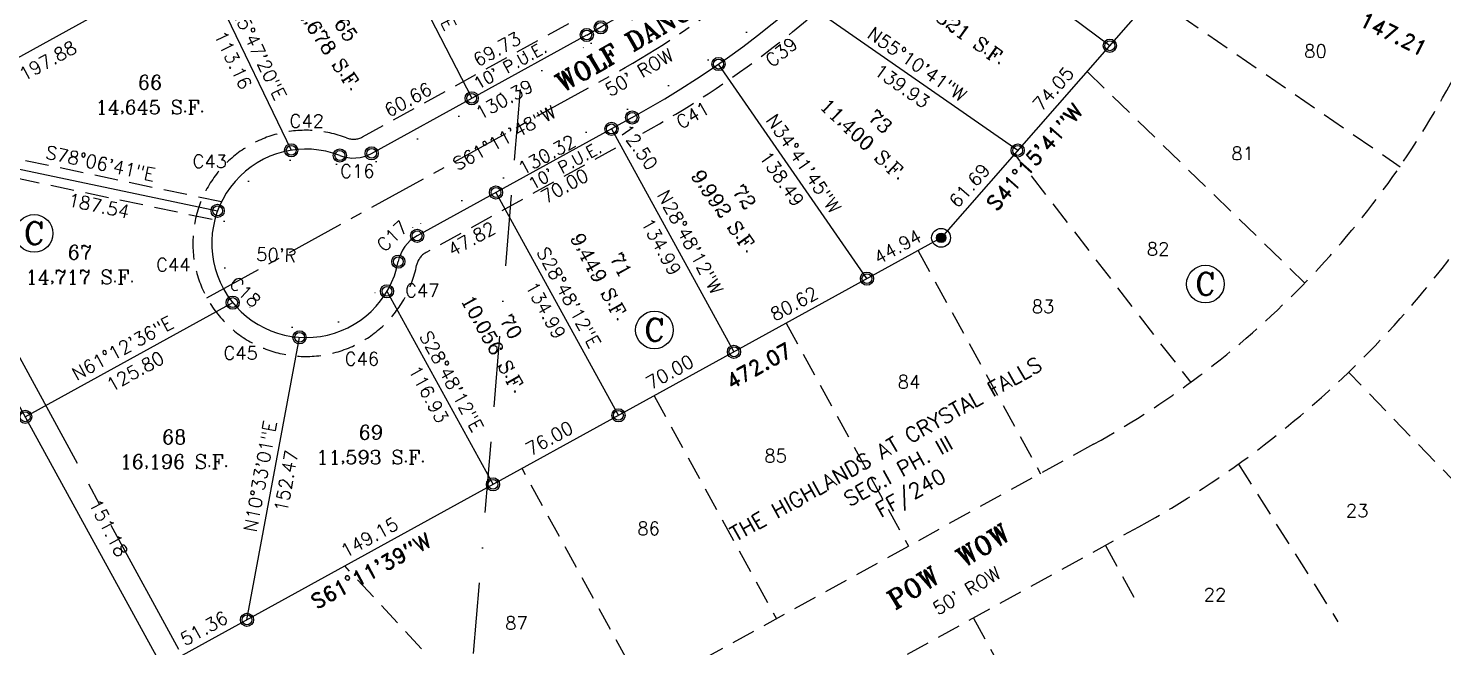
# Model space of a CAD drawing. Extents: x 3071371 to 3075496, y 10166393 to 10168831.
# Drawn here: x 3071980 to 3072731, y 10167309 to 10167637 of the extents above; entities that cross this region are included whole.
import ezdxf
from ezdxf.enums import TextEntityAlignment as Align

# ---------------------------------------------------------------- set-up
doc = ezdxf.new("R2010")
doc.units = 0
doc.header["$LTSCALE"] = 100
doc.header["$MEASUREMENT"] = 0
for name, pattern in [('BORDER', [1.75, 0.5, -0.25, 0.5, -0.25, 0, -0.25]), ('CENTER', [2, 1.25, -0.25, 0.25, -0.25]), ('CENTER2', [1.125, 0.75, -0.125, 0.125, -0.125]), ('DOT', [0.25, 0, -0.25]), ('EASE', [0.1875, 0.125, -0.0625])]:
    doc.linetypes.add(name, pattern=pattern)
doc.layers.get('0').update_dxf_attribs({"linetype": 'CONTINUOUS'})
doc.layers.get('DEFPOINTS').update_dxf_attribs({"linetype": 'CONTINUOUS'})
for name, color, linetype in [('ADJOINER', 3, 'EASE'), ('BANDD', 3, 'CONTINUOUS'), ('COUNTYLINE', 10, 'BORDER'), ('EASE', 3, 'EASE'), ('H-1-2-Blk-no', 72, 'CONTINUOUS'), ('H-1-2-Prop-CL', 32, 'CENTER'), ('LBLS', 3, 'CONTINUOUS'), ('LN', 5, 'CONTINUOUS'), ('LOTLBLS', 3, 'CONTINUOUS'), ('LOTLINES', 6, 'CONTINUOUS'), ('PARCELLBLS', 3, 'CONTINUOUS'), ('PINS', 3, 'CONTINUOUS'), ('SIDEWALK', 3, 'DOT'), ('STREET', 1, 'CONTINUOUS'), ('STREETNAME', 3, 'CONTINUOUS')]:
    doc.layers.add(name, color=color, linetype=linetype)
doc.layers.get('0').freeze()
doc.styles.add('L80', font='simplex.shx', dxfattribs={"height": 7})
doc.styles.add('ROMANC', font='ROMANC.SHX', dxfattribs={"height": 7.5})
doc.styles.add('ROMAND', font='ROMAND.SHX', dxfattribs={"height": 8})
doc.styles.add('ROMANT', font='ROMANT.shx', dxfattribs={"oblique": 25, "height": 15})
doc.dimstyles.get("Standard").update_dxf_attribs({"dimtxt": 0.18, "dimasz": 0.18, "dimexe": 0.18, "dimexo": 0.0625, "dimgap": 0.09, "dimtad": 0, "dimtih": 1, "dimtoh": 1, "dimdec": 4, "dimzin": 0, "dimdsep": 46, "dimtxsty": 'Standard', "dimcen": 0.09, "dimadec": 0, "dimazin": 0, "dimtfac": 1, "dimtdec": 4, "dimtofl": 0, "dimtmove": 0, "dimatfit": 3, "dimfxl": 0, "dimtolj": 1, "dimtzin": 0, "dimarcsym": 0})

# ---------------------------------------------------------------- blocks, each defined once
blk = doc.blocks.new('IP')
for radius in [0.05, 0.0375]:
    blk.add_circle((0, 0), radius)
blk = doc.blocks.new('*D11')
at = {"color": 0, "linetype": 'ByBlock'}
for p, q in [((3071979.97, 10167574.92), (3071981.62, 10167582.75)), ((3071951.15, 10167572.82), (3071978.5, 10167567.06)), ((3071949.09, 10167563.03), (3071976.44, 10167557.27)), ((3071978.33, 10167567.09), (3071976.27, 10167557.31)), ((3071974.62, 10167549.48), (3071972.97, 10167541.65)), ((3071972.97, 10167541.65), (3071964.97, 10167541.65))]:
    blk.add_line(p, q, dxfattribs=at)
for points in [[(3071978.67, 10167575.2), (3071981.28, 10167574.65), (3071978.33, 10167567.09)], [(3071973.31, 10167549.76), (3071975.92, 10167549.21), (3071976.27, 10167557.31)]]:
    blk.add_solid(points, dxfattribs=at)
at = {"layer": 'DEFPOINTS', "color": 0, "linetype": 'ByBlock'}
for p in [(3071951.09, 10167572.83), (3071949.03, 10167563.04), (3071976.27, 10167557.31)]:
    blk.add_point(p, dxfattribs=at)
at = {"color": 0, "linetype": 'ByBlock', "insert": (3071945.55, 10167541.65), "char_height": 7, "attachment_point": 5, "style": 'L80'}
blk.add_mtext("\\A1;10' D.E.", dxfattribs=at)
blk = doc.blocks.new('LOTA')
blk.add_attdef('LOTDES', text='', height=0.0833).set_placement((0, 0), align=Align.CENTER)
at = {"flags": 1}
for tag in ['LOTAINF', 'LOTAAC', 'LOTASF']:
    blk.add_attdef(tag, text='', height=0.000000105, dxfattribs=at).set_placement((-0.0377, 0), align=Align.CENTER)
blk = doc.blocks.new('*X4')
for p, q in [((69.5, 22.75), (70, 22.75)), ((69.502, 22.781), (69.998, 22.781)), ((69.502, 22.719), (69.998, 22.719)), ((69.508, 22.812), (69.992, 22.812)), ((69.508, 22.688), (69.992, 22.688)), ((69.518, 22.844), (69.982, 22.844)), ((69.518, 22.656), (69.982, 22.656)), ((69.533, 22.875), (69.967, 22.875)), ((69.533, 22.625), (69.967, 22.625)), ((69.555, 22.906), (69.945, 22.906)), ((69.555, 22.594), (69.945, 22.594)), ((69.585, 22.938), (69.915, 22.938)), ((69.585, 22.562), (69.915, 22.562)), ((69.629, 22.969), (69.871, 22.969)), ((69.629, 22.531), (69.871, 22.531))]:
    blk.add_line(p, q)
blk = doc.blocks.new('DH')
for radius in [0.05, 0.025]:
    blk.add_circle((0, 0), radius)
at = {"xscale": 0.1, "yscale": 0.1, "zscale": 0.1}
blk.add_blockref('*X4', (-6.975, -2.275), dxfattribs=at)

msp = doc.modelspace()

# ---------------------------------------------------------------- linework, layer by layer
at = {"layer": 'ADJOINER', "linetype": 'CENTER2'}
msp.add_line((3071754.74, 10167867.64), (3072235.98, 10166984.07), dxfattribs=at)
at = {"layer": 'ADJOINER'}
for p, q in [((3072590.92, 10167644.72), (3072708.61, 10167563.88)), ((3072542.28, 10167614.32), (3072657.99, 10167502.05)), ((3072503.78, 10167570.49), (3072506.61, 10167566.81)), ((3072512.62, 10167559.03), (3072597.29, 10167449.27)), ((3072452.51, 10167519.28), (3072517.53, 10167400.97)), ((3072382.4, 10167480.76), (3072447.42, 10167362.44)), ((3072779.11, 10167353.54), (3072681.28, 10167454.68)), ((3072312.29, 10167442.23), (3072377.3, 10167323.91)), ((3072545.73, 10167416.62), (3072300.9, 10167281.93)), ((3072622.74, 10167405.97), (3072675.5, 10167322.41)), ((3072307.19, 10167285.39), (3072242.18, 10167403.7)), ((3072315.43, 10167232.86), (3072569.82, 10167372.81)), ((3072552.05, 10167362.89), (3072569.93, 10167330.37)), ((3072226.9, 10167266.67), (3072148.08, 10167351.99)), ((3072481.94, 10167324.36), (3072544.58, 10167210.37))]:
    msp.add_line(p, q, dxfattribs=at)
at = {"layer": 'ADJOINER', "linetype": 'Continuous'}
msp.add_lwpolyline([(3072043.48, 10167337.51, 0, 4.17, 0), (3072031, 10167336.77, 0, 0, 0), (3071971.37, 10167333.21, 0, 0, -0.192949), (3071878.47, 10167364.16, 0, 0, -2.727546)], format="xyseb", dxfattribs=at)
at = {"layer": 'ADJOINER'}
for radius in [475, 525]:
    msp.add_arc((3072316.86, 10167832.85), radius, 298.80573, 333.41162, dxfattribs=at)
at = {"layer": 'COUNTYLINE', "ltscale": 0.75}
msp.add_line((3072179.2, 10166856.84), (3072332.8, 10168707.8), dxfattribs=at)
at = {"layer": 'EASE'}
for p, q in [((3072157.44, 10167579.7), (3072271.7, 10167642.52)), ((3072082.46, 10167545.17), (3071906.67, 10167582.18)), ((3071900.12, 10167573.34), (3072078.96, 10167535.69)), ((3072291.73, 10167573.65), (3072191.16, 10167518.36))]:
    msp.add_line(p, q, dxfattribs=at)
for centre, radius, start, end in [((3072047.66, 10168049.99), 535, 298.80336, 298.80336), ((3072047.66, 10168049.99), 535, 298.9042, 333.4957), ((3072127.31, 10167523.19), 60, 68.80853, 348.79819), ((3072152.62, 10167588.46), 10, 248.80853, 298.80336), ((3072195.98, 10167509.59), 10, 118.80336, 168.79819)]:
    msp.add_arc(centre, radius, start, end, dxfattribs=at)
at = {"layer": 'H-1-2-Blk-no', "color": 1}
for centre in [(3071983.01, 10167528.45), (3072312.46, 10167477.21)]:
    msp.add_circle(centre, 10, dxfattribs=at)
at = {"layer": 'H-1-2-Blk-no', "color": 3}
msp.add_circle((3072605.07, 10167501.58), 10, dxfattribs=at)
at = {"layer": 'H-1-2-Prop-CL', "ltscale": 0.25, "flags": 128}
msp.add_lwpolyline([(3072074.78, 10167494.28), (3072288.63, 10167611.8, 0.152541), (3072495.23, 10167826.75), (3072537.75, 10167911.95)], format="xyb", dxfattribs=at)
at = {"layer": 'LN'}
for p, q in [((3072051.05, 10167298.67), (3071732.37, 10167878.59)), ((3072616.48, 10167699.13), (3072464.71, 10167526.13)), ((3072464.71, 10167526.13), (3072051.05, 10167298.67))]:
    msp.add_line(p, q, dxfattribs=at)
at = {"layer": 'LOTLBLS'}
msp.add_lwpolyline([(3072077.45, 10167526, 0, 4.17, 0), (3072089.93, 10167525.3, 0, 0, 0), (3072127.37, 10167523.18, 0, 0, -0.326983), (3072127.37, 10167523.18, 0, 0, 0.915424)], format="xyseb", dxfattribs=at)
at = {"layer": 'LOTLINES'}
for p, q in [((3072223.43, 10167758.63), (3071896.94, 10167579.12)), ((3072153.68, 10167720.28), (3072215.41, 10167600.16)), ((3072554.35, 10167628.06), (3072446.38, 10167708.25)), ((3072070.34, 10167674.46), (3072119.57, 10167572.56)), ((3072505.39, 10167572.51), (3072390.52, 10167652.41)), ((3072425.33, 10167504.48), (3072346.5, 10167618.34)), ((3071896.94, 10167579.12), (3072080.46, 10167540.48)), ((3072289.65, 10167583.92), (3072354.69, 10167465.64)), ((3072228.31, 10167550.2), (3072293.35, 10167431.91)), ((3072170.42, 10167497.75), (3072226.75, 10167395.29)), ((3071978.24, 10167431.17), (3072088.49, 10167491.75)), ((3072096.07, 10167323.41), (3072123.99, 10167473.3))]:
    msp.add_line(p, q, dxfattribs=at)
at = {"layer": 'SIDEWALK', "color": 1}
for p, q in [((3072164.67, 10167566.55), (3072278.92, 10167629.38)), ((3072298.2, 10167594.33), (3072184, 10167531.54))]:
    msp.add_line(p, q, dxfattribs=at)
for centre, radius, start, end in [((3072047.66, 10168049.99), 480, 298.80336, 333.4957), ((3072047.66, 10168049.99), 520, 298.80336, 333.4957), ((3072127.37, 10167523.18), 45, 68.85258, 348.84218), ((3072152.62, 10167588.46), 25, 248.85258, 298.80336), ((3072196.04, 10167509.63), 25, 118.80336, 168.84218)]:
    msp.add_arc(centre, radius, start, end, dxfattribs=at)
at = {"layer": 'STREET'}
for p, q in [((3072162.26, 10167570.94), (3072276.52, 10167633.76)), ((3072300.61, 10167589.95), (3072186.41, 10167527.16))]:
    msp.add_line(p, q, dxfattribs=at)
for centre, radius, start, end in [((3072047.66, 10168049.99), 475, 298.80336, 333.4957), ((3072047.66, 10168049.99), 525, 298.80336, 333.4957), ((3072127.37, 10167523.18), 50, 68.85258, 348.84218), ((3072152.62, 10167588.46), 20, 248.85258, 298.80336), ((3072196.04, 10167509.63), 20, 118.80336, 168.84218)]:
    msp.add_arc(centre, radius, start, end, dxfattribs=at)

# ---------------------------------------------------------------- block references
at = {"layer": 'PARCELLBLS'}
ref = msp.add_blockref('LOTA', (3072145.56, 10167634.47), dxfattribs=dict(at, xscale=90.0360144057623, yscale=90.0360144057623, zscale=90.0360144057623, rotation=304.0087168178407))
ref.add_attrib('LOTDES', '65', dxfattribs={"height": 7.5, "rotation": 304.00872, "style": 'ROMANC'}).set_placement((3072145.56, 10167634.47), align=Align.CENTER)
ref = msp.add_blockref('LOTA', (3072044.58, 10167604.87), dxfattribs=dict(at, xscale=90.0360144057623, yscale=90.0360144057623, zscale=90.0360144057623))
ref.add_attrib('LOTDES', '66', dxfattribs={"height": 7.5, "style": 'ROMANC'}).set_placement((3072044.58, 10167604.87), align=Align.CENTER)
ref = msp.add_blockref('LOTA', (3072429.75, 10167585.15), dxfattribs=dict(at, xscale=90.0360144057623, yscale=90.0360144057623, zscale=90.0360144057623, rotation=316.5614096719978))
ref.add_attrib('LOTDES', '73', dxfattribs={"height": 7.5, "rotation": 316.56141, "style": 'ROMANC'}).set_placement((3072429.75, 10167585.15), align=Align.CENTER)
ref = msp.add_blockref('LOTA', (3072357.05, 10167545.58), dxfattribs=dict(at, xscale=90.0360144057623, yscale=90.0360144057623, zscale=90.0360144057623, rotation=305.2848874253061))
ref.add_attrib('LOTDES', '72', dxfattribs={"height": 7.5, "rotation": 305.28489, "style": 'ROMANC'}).set_placement((3072357.05, 10167545.58), align=Align.CENTER)
ref = msp.add_blockref('LOTA', (3072007.32, 10167514.68), dxfattribs=dict(at, xscale=90.0360144057623, yscale=90.0360144057623, zscale=90.0360144057623))
ref.add_attrib('LOTDES', '67', dxfattribs={"height": 7.5, "style": 'ROMANC'}).set_placement((3072007.32, 10167514.68), align=Align.CENTER)
ref = msp.add_blockref('LOTA', (3072291.37, 10167509.97), dxfattribs=dict(at, xscale=90.0360144057623, yscale=90.0360144057623, zscale=90.0360144057623, rotation=298.8668763287565))
ref.add_attrib('LOTDES', '71', dxfattribs={"height": 7.5, "rotation": 298.86688, "style": 'ROMANC'}).set_placement((3072291.37, 10167509.97), align=Align.CENTER)
ref = msp.add_blockref('LOTA', (3072233, 10167477.11), dxfattribs=dict(at, xscale=90.0360144057623, yscale=90.0360144057623, zscale=90.0360144057623, rotation=299.2087779835554))
ref.add_attrib('LOTDES', '70', dxfattribs={"height": 7.5, "rotation": 299.20878, "style": 'ROMANC'}).set_placement((3072233, 10167477.11), align=Align.CENTER)
ref = msp.add_blockref('LOTA', (3072057.41, 10167416.7), dxfattribs=dict(at, xscale=90.0360144057623, yscale=90.0360144057623, zscale=90.0360144057623))
ref.add_attrib('LOTDES', '68', dxfattribs={"height": 7.5, "style": 'ROMANC'}).set_placement((3072057.41, 10167416.7), align=Align.CENTER)
ref = msp.add_blockref('LOTA', (3072161.81, 10167419.14), dxfattribs=dict(at, xscale=90.0360144057623, yscale=90.0360144057623, zscale=90.0360144057623))
ref.add_attrib('LOTDES', '69', dxfattribs={"height": 7.5, "style": 'ROMANC'}).set_placement((3072161.81, 10167419.14), align=Align.CENTER)
at = {"layer": 'PINS'}
for name, p, xscale, yscale, zscale in [('IP', (3072283.97, 10167637.84), 70, 70, 70), ('IP', (3072276.52, 10167633.76), 70, 70, 70), ('IP', (3072554.35, 10167628.06), 70, 70, 70), ('IP', (3072346.5, 10167618.34), 70, 70, 70), ('IP', (3072215.41, 10167600.16), 70, 70, 70), ('IP', (3072300.61, 10167589.95), 70, 70, 70), ('IP', (3072289.65, 10167583.92), 70, 70, 70), ('IP', (3072119.57, 10167572.56), 70, 70, 70), ('IP', (3072145.41, 10167569.81), 70, 70, 70), ('IP', (3072162.26, 10167570.94), 70, 70, 70), ('IP', (3072505.39, 10167572.51), 70, 70, 70), ('IP', (3072228.31, 10167550.2), 70, 70, 70), ('IP', (3072080.46, 10167540.48), 70, 70, 70), ('IP', (3072186.41, 10167527.16), 70, 70, 70), ('DH', (3072464.71, 10167526.13), 100, 100, 100), ('IP', (3072176.42, 10167513.5), 70, 70, 70), ('IP', (3072425.33, 10167504.48), 70, 70, 70), ('IP', (3072088.49, 10167491.75), 70, 70, 70), ('IP', (3072170.42, 10167497.75), 70, 70, 70), ('IP', (3072123.99, 10167473.3), 70, 70, 70), ('IP', (3072354.69, 10167465.64), 70, 70, 70), ('IP', (3072293.35, 10167431.91), 70, 70, 70), ('IP', (3071978.24, 10167431.17), 70, 70, 70), ('IP', (3072226.75, 10167395.29), 70, 70, 70), ('IP', (3072096.07, 10167323.41), 70, 70, 70)]:
    msp.add_blockref(name, p, dxfattribs=dict(at, xscale=xscale, yscale=yscale, zscale=zscale))

# ---------------------------------------------------------------- texts
at = {"layer": 'ADJOINER', "style": 'L80'}
for s, p in [('80', (3072663.54, 10167621.75)), ('81', (3072624.87, 10167567.43)), ('82', (3072579.98, 10167516.7)), ('83', (3072518.87, 10167486.14)), ('84', (3072447.67, 10167446.18)), ('85', (3072376.87, 10167406.95)), ('23', (3072685.69, 10167377.84)), ('86', (3072309.37, 10167368.4)), ('22', (3072610.19, 10167333.27)), ('87', (3072239.16, 10167318.23))]:
    msp.add_text(s, height=7, dxfattribs=at).set_placement(p, align=Align.CENTER)
at = {"layer": 'ADJOINER', "insert": (3072433.48, 10167417.54), "char_height": 8, "width": 416.3, "attachment_point": 2, "rotation": 29.32292, "style": 'L80'}
msp.add_mtext('THE HIGHLANDS AT CRYSTAL FALLS \\PSEC.I PH. III\\PFF/240', dxfattribs=at)
at = {"layer": 'BANDD', "char_height": 8, "attachment_point": 7, "style": 'ROMAND'}
for s, insert, rotation in [('147.21', (3072686.29, 10167639.15), 333.48647), ('S41°15\'41"W', (3072494.08, 10167539.7), 48.73855), ('472.07', (3072353.15, 10167445.56), 28.80573), ('S61°11\'39"W', (3072132.9, 10167328.73), 28.80573)]:
    msp.add_mtext(s, dxfattribs=dict(at, insert=insert, rotation=rotation))
at = {"layer": 'H-1-2-Blk-no', "color": 3, "style": 'ROMANC'}
for p in [(3071983, 10167528.54), (3072605.07, 10167501.67), (3072312.46, 10167477.3)]:
    msp.add_text('C', height=12, dxfattribs=at).set_placement(p, align=Align.MIDDLE)
at = {"layer": 'LOTLBLS', "style": 'L80'}
msp.add_text("50'R", height=7, rotation=357.78954, dxfattribs=at).set_placement((3072100.81, 10167513.97))
for s, insert, char_height, attachment_point, rotation in [('S27°11\'47"E', (3072187.68, 10167661.79), 7, 8, 297.19645), ('S25°47\'20"E', (3072098.11, 10167625.03), 7, 8, 295.78893), ('113.16', (3072091.8, 10167621.99), 7, 2, 295.78893), ('69.73', (3072230.52, 10167623.17), 7, 8, 28.80336), ('C39', (3072382.05, 10167621.99), 7, 8, 38.64679), ('N55°10\'41"W', (3072449.96, 10167615.33), 7, 8, 325.17813), ('197.88', (3071991.95, 10167617.03), 7, 8, 28.80336), ("10' P.U.E.", (3072237.35, 10167614.9), 6.3, 8, 28.80336), ('139.93', (3072445.96, 10167609.58), 7, 2, 325.17813), ('74.05', (3072521.63, 10167607.53), 7, 2, 48.73855), ('60.66', (3072183.31, 10167596.39), 7, 8, 28.80336), ('130.39', (3072219.92, 10167588.58), 7, 7, 28.80336), ('S61°11\'48"W', (3072207.81, 10167561.49), 7, 7, 28.80336), ('C41', (3072334.59, 10167588.21), 7, 8, 30.45403), ('N34°41\'45"W', (3072388.8, 10167563.4), 7, 8, 304.69592), ('130.32', (3072242.56, 10167559.25), 7, 7, 28.80336), ('12.50', (3072301.27, 10167572.28), 7, 8, 305.24235), ('S78°06\'41"E', (3072017.51, 10167562.19), 7, 8, 348.11142), ("10' P.U.E.", (3072266.46, 10167561.69), 6.3, 8, 28.80336), ('138.49', (3072383.04, 10167559.41), 7, 2, 304.69592), ('61.69', (3072482.37, 10167551.59), 7, 8, 48.71695), ('70.00', (3072266.48, 10167550.6), 7, 8, 28.80336), ('187.54', (3072018.07, 10167546.52), 7, 2, 348.11142), ('N28°48\'12"W', (3072328.31, 10167522.03), 7, 8, 298.80336), ('C17', (3072175.65, 10167524.6), 7, 8, 44.24275), ('47.82', (3072217.08, 10167522.54), 7, 8, 28.80336), ('134.99', (3072319.11, 10167523.09), 7, 2, 298.80336), ('44.94', (3072443.29, 10167518.33), 7, 8, 28.80336), ('S28°48\'12"E', (3072263.9, 10167492.74), 7, 8, 298.80336), ('C18', (3072092.72, 10167494.82), 7, 8, 316.80824), ('134.99', (3072257.76, 10167489.37), 7, 2, 298.80336), ('80.62', (3072388.33, 10167488.11), 7, 8, 28.80336), ('N61°12\'36"E', (3072031.68, 10167464.53), 7, 8, 28.78987), ('S28°48\'12"E', (3072201.65, 10167448.2), 7, 8, 298.80336), ('125.80', (3072035.05, 10167458.39), 7, 2, 28.78987), ('70.00', (3072322.34, 10167451.83), 7, 8, 28.80336), ('116.93', (3072195.52, 10167444.83), 7, 2, 298.80336), ('N10°33\'01"E', (3072106.59, 10167399), 7, 8, 79.44979), ('76.00', (3072258.37, 10167416.66), 7, 8, 28.80336), ('152.47', (3072113.47, 10167397.72), 7, 2, 79.44979), ('151.18', (3072019.45, 10167370.56), 7, 8, 297.53945), ('149.15', (3072162.8, 10167364.11), 7, 8, 28.80336), ('51.36', (3072074.95, 10167315.81), 7, 8, 28.80336)]:
    msp.add_mtext(s, dxfattribs=dict(at, insert=insert, char_height=char_height, attachment_point=attachment_point, rotation=rotation))
at = {"layer": 'LOTLBLS', "char_height": 7, "attachment_point": 8, "style": 'L80'}
for s, insert in [('C42', (3072127.79, 10167584.61)), ('C43', (3072076.29, 10167563.21)), ('C16', (3072154.66, 10167558.03)), ('C44', (3072056.94, 10167508.35)), ('C47', (3072189.19, 10167494.71)), ('C45', (3072092.69, 10167461.51)), ('C46', (3072157.09, 10167458.39))]:
    msp.add_mtext(s, dxfattribs=dict(at, insert=insert))
at = {"layer": 'PARCELLBLS', "style": 'ROMANC'}
for s, rotation, p in [('10,321 S.F.', 324.17489, (3072472.16, 10167633.93)), ('12,678 S.F.', 304.00872, (3072134.68, 10167627.13)), ('11,400 S.F.', 316.56141, (3072420.72, 10167575.62)), ('9,992 S.F.', 305.28489, (3072346.33, 10167538)), ('9,449 S.F.', 298.86688, (3072279.87, 10167503.63)), ('10,056 S.F.', 299.20878, (3072223.55, 10167467.98))]:
    msp.add_text(s, height=7.5, rotation=rotation, dxfattribs=at).set_placement(p, align=Align.CENTER)
for s, p in [('14,645 S.F.', (3072044.58, 10167591.75)), ('14,717 S.F.', (3072007.32, 10167501.56)), ('11,593 S.F.', (3072161.81, 10167406.01)), ('16,196 S.F.', (3072057.41, 10167403.57))]:
    msp.add_text(s, height=7.5, dxfattribs=at).set_placement(p, align=Align.CENTER)
at = {"layer": 'STREETNAME'}
for s, height, rotation, style, p in [('WOLF DANCER', 10, 30.41121, 'ROMANT', (3072303.8, 10167632.15)), ("50' ROW", 7, 30.41121, 'L80', (3072304.36, 10167613.88)), ('POW  WOW', 10, 31.2708, 'ROMANT', (3072468.7, 10167351.76)), ("50' ROW", 7, 31.2708, 'L80', (3072478.24, 10167338.86))]:
    msp.add_text(s, height=height, rotation=rotation, dxfattribs=dict(at, style=style)).set_placement(p, align=Align.MIDDLE_CENTER)

# ---------------------------------------------------------------- dimensions: what is measured, and where the dimension line sits
at = {"layer": 'LBLS', "linetype": 'Continuous'}
dim = msp.add_linear_dim(base=(3071976.27, 10167557.31), p1=(3071951.09, 10167572.83), p2=(3071949.03, 10167563.04), angle=258.11142, text="10' D.E.", dimstyle='Standard', override={"dimasz": 8, "dimdec": 1, "dimpost": "'", "dimtxsty": 'L80', "dimcen": 0, "dimtofl": 1}, dxfattribs=at)
dim.commit()
dim.dimension.update_dxf_attribs({"geometry": '*D11', "text_midpoint": (3071945.55, 10167541.65), "dimtype": 129})

doc.saveas('drawing.dxf')
